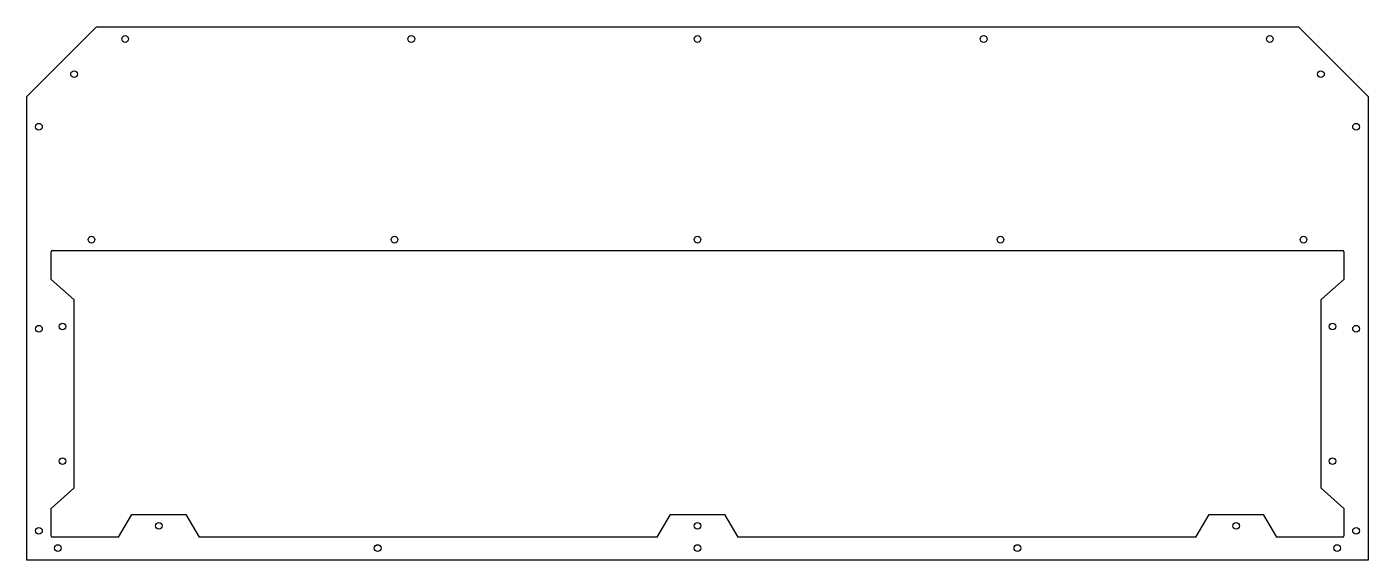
# Model space of a CAD drawing. Header units: millimetres. Extents: x 0 to 996, y 2 to 398.
import ezdxf

# ---------------------------------------------------------------- set-up
doc = ezdxf.new("R2010")
doc.units = ezdxf.units.MM

msp = doc.modelspace()

# ---------------------------------------------------------------- linework, layer by layer
at = {"color": 7, "linetype": 'Continuous', "lineweight": 25}
for p, q in [((0, 346.18), (51.83, 398.03)), ((51.83, 398.03), (944.17, 398.03)), ((944.17, 398.03), (996, 346.18)), ((0, 2.03), (0, 346.18)), ((996, 346.18), (996, 2.03)), ((18, 210.5), (18, 231)), ((19, 232), (977, 232)), ((978, 231), (978, 210.5)), ((18, 210.5), (35, 195.5)), ((961, 195.5), (978, 210.5)), ((35, 195.5), (35, 55.5)), ((961, 55.5), (961, 195.5)), ((35, 55.5), (18, 40.5)), ((978, 40.5), (961, 55.5)), ((18, 20), (18, 40.5)), ((978, 40.5), (978, 20)), ((68, 19), (78, 36)), ((78, 36), (118, 36)), ((118, 36), (128, 19)), ((468, 19), (478, 36)), ((478, 36), (518, 36)), ((518, 36), (528, 19)), ((868, 19), (878, 36)), ((878, 36), (918, 36)), ((918, 36), (928, 19)), ((68, 19), (19, 19)), ((468, 19), (128, 19)), ((868, 19), (528, 19)), ((977, 19), (928, 19)), ((996, 2.03), (0, 2.03))]:
    msp.add_line(p, q, dxfattribs=at)
for centre in [(73, 389), (285.5, 389), (498, 389), (710.5, 389), (923, 389), (35.09, 362.9), (960.91, 362.9), (9, 323.84), (987, 323.84), (48, 240), (273, 240), (498, 240), (723, 240), (948, 240), (9, 173.84), (26.5, 175.5), (969.5, 175.5), (987, 173.84), (26.5, 75.5), (969.5, 75.5), (98, 27.5), (498, 27.5), (898, 27.5), (9, 23.84), (987, 23.84), (23.02, 11), (260.52, 11), (498.02, 11), (735.52, 11), (973.02, 11)]:
    msp.add_circle(centre, 2.5, dxfattribs=at)
for centre, start, end in [((19, 231), 90, 180), ((977, 231), 360, 90), ((19, 20), 180, 270), ((977, 20), 270, 0)]:
    msp.add_arc(centre, 1, start, end, dxfattribs=at)

doc.saveas('drawing.dxf')
